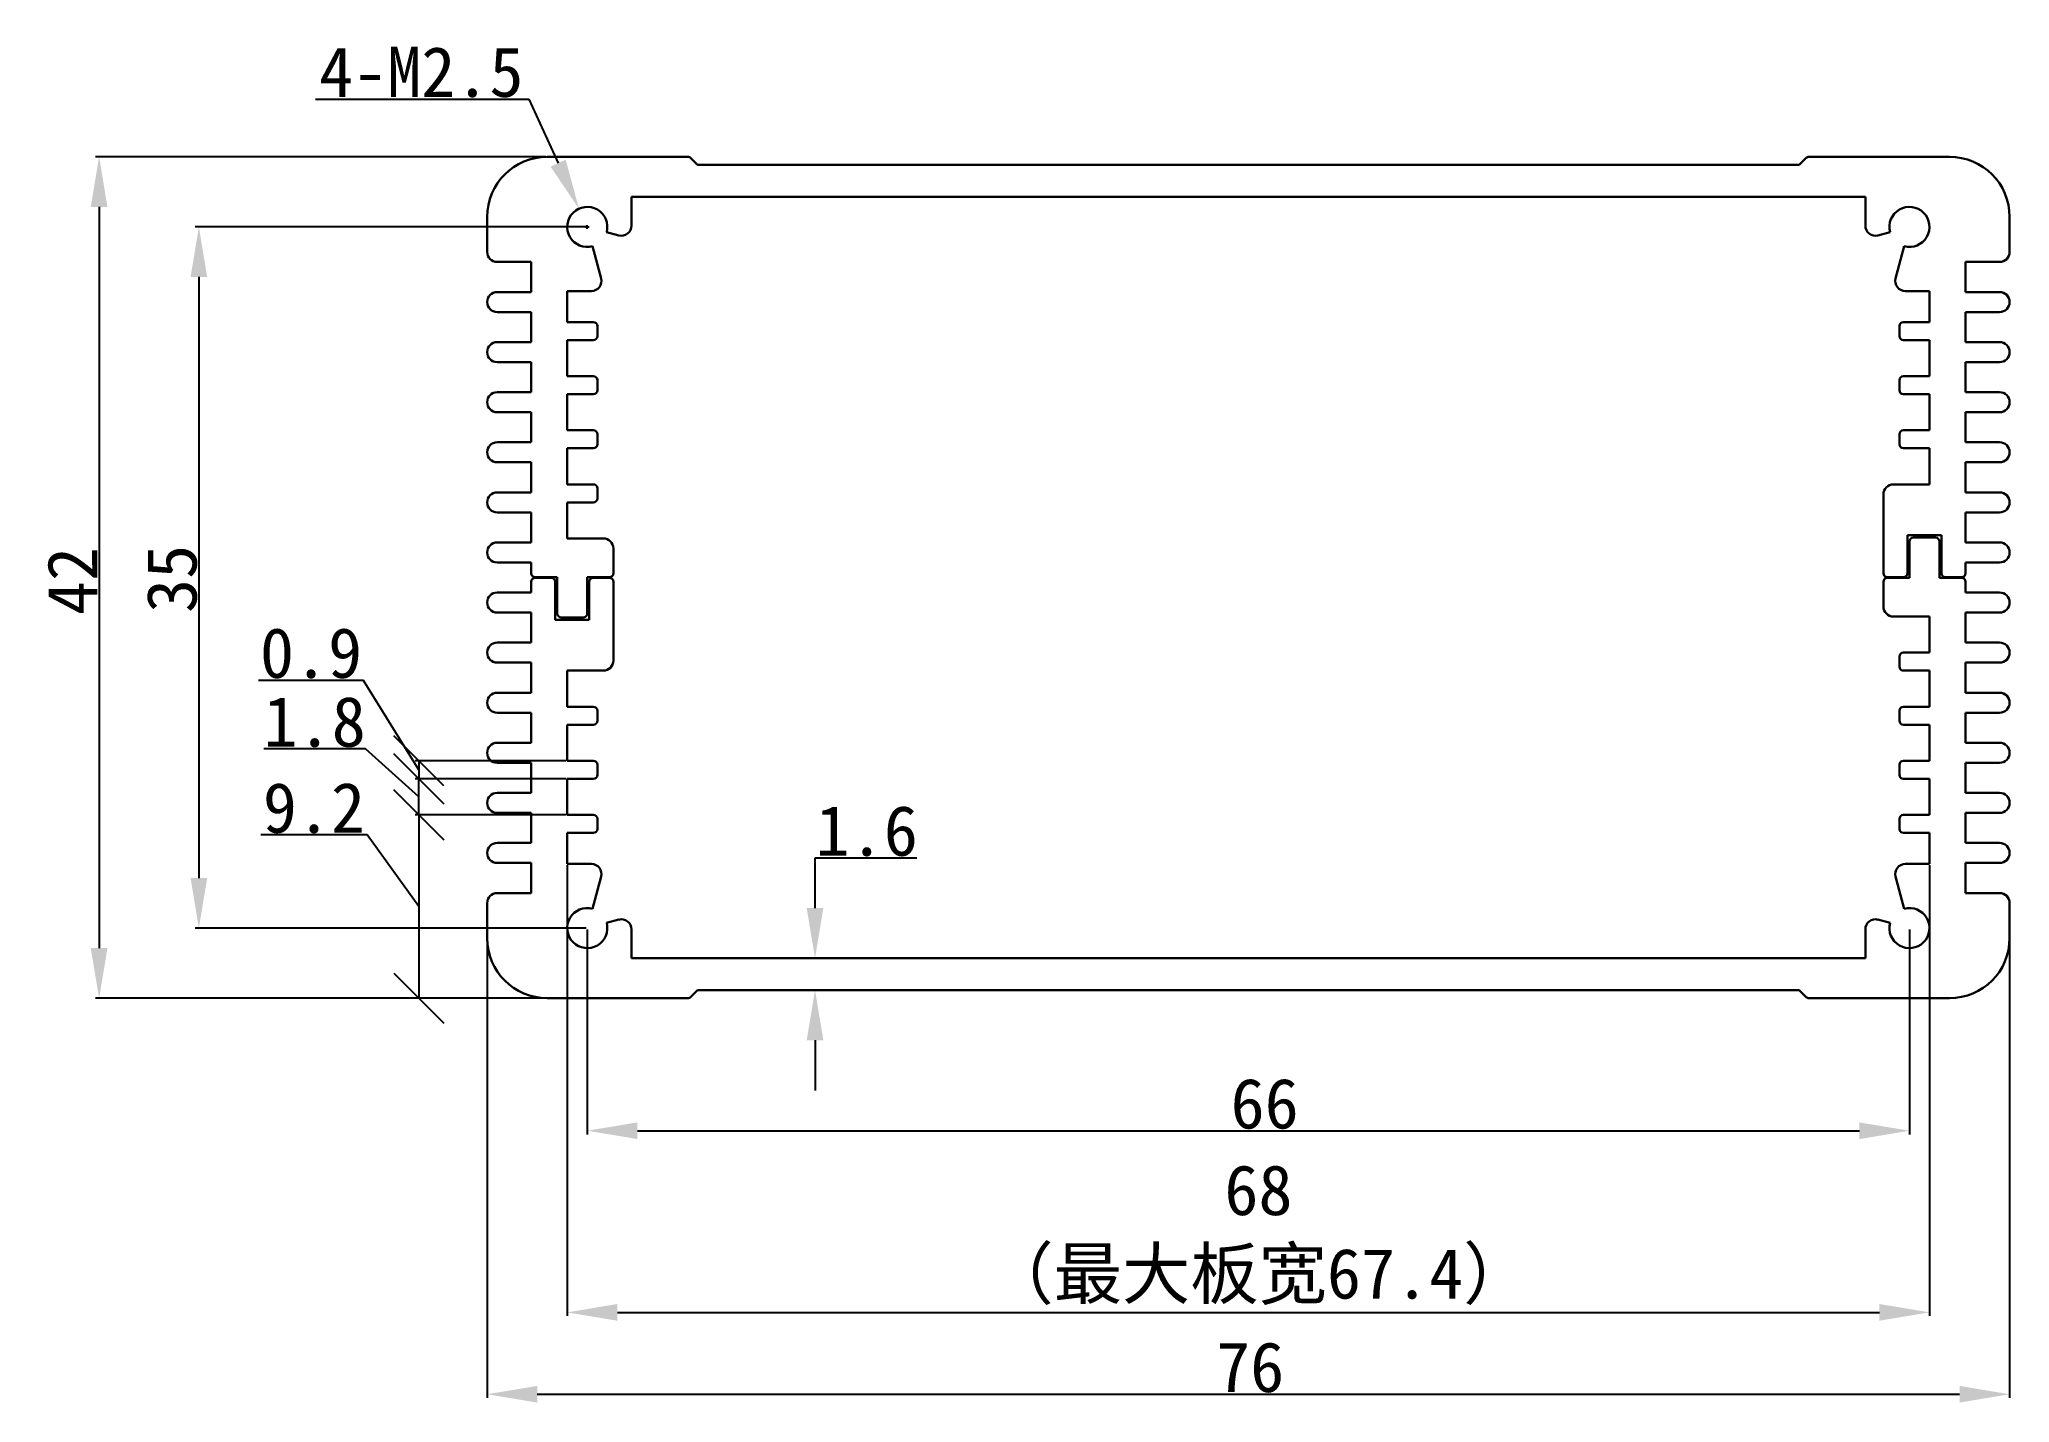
# Model space of a CAD drawing. Header units: inches. Extents: x 505.9 to 604.3, y 556.1 to 624.2.
import ezdxf

# ---------------------------------------------------------------- set-up
doc = ezdxf.new("R2010")
doc.units = ezdxf.units.IN
doc.header["$MEASUREMENT"] = 0
doc.layers.get('0').update_dxf_attribs({"color": 1})
doc.layers.get('Defpoints').update_dxf_attribs({"color": 3})
doc.layers.add('壳体层', color=7, linetype='Continuous', lineweight=30)
doc.layers.add('标注层', color=7, linetype='Continuous')
doc.layers.add('槽宽标注', color=30, linetype='Continuous')
doc.styles.get("Standard").update_dxf_attribs({"font": 'simhei.ttf'})
doc.dimstyles.get("Standard").update_dxf_attribs({"dimtxt": 2.5, "dimasz": 2.5, "dimexe": 0.18, "dimexo": 0.0625, "dimgap": 0.09, "dimtad": 1, "dimtoh": 1, "dimdec": 1, "dimzin": 0, "dimdsep": 46, "dimtxsty": 'Standard', "dimcen": 0.09, "dimadec": 0, "dimazin": 0, "dimtfac": 1, "dimtdec": 1, "dimtofl": 0, "dimtmove": 0, "dimatfit": 3, "dimfxl": 1, "dimtolj": 1, "dimtzin": 0, "dimarcsym": 0})

# ---------------------------------------------------------------- blocks, each defined once
blk = doc.blocks.new('*D192')
at = {"layer": 'Defpoints', "color": 0, "transparency": 16777216}
for p in [(531.274, 618.312), (508.903, 576.312), (531.274, 576.312)]:
    blk.add_point(p, dxfattribs=at)
at = {"layer": '标注层', "color": 0, "lineweight": -2, "transparency": 16777216}
for p, q in [((531.211, 618.312), (508.723, 618.312)), ((508.903, 615.812), (508.903, 578.812)), ((531.211, 576.312), (508.723, 576.312))]:
    blk.add_line(p, q, dxfattribs=at)
at = {"layer": '标注层', "color": 0, "transparency": 16777216}
for points in [[(508.486, 615.812), (509.319, 615.812), (508.903, 618.312)], [(508.486, 578.812), (509.319, 578.812), (508.903, 576.312)]]:
    blk.add_solid(points, dxfattribs=at)
at = {"layer": '标注层', "color": 0, "transparency": 16777216, "insert": (507.563, 597.136), "char_height": 2.5, "attachment_point": 5, "rotation": 90}
blk.add_mtext('\\A1;42', dxfattribs=at)
blk = doc.blocks.new('*D193')
at = {"layer": 'Defpoints', "color": 0, "transparency": 16777216}
for p in [(533.274, 614.812), (513.883, 579.812), (533.274, 579.812)]:
    blk.add_point(p, dxfattribs=at)
at = {"layer": '标注层', "color": 0, "lineweight": -2, "transparency": 16777216}
for p, q in [((533.211, 614.812), (513.703, 614.812)), ((513.883, 612.312), (513.883, 582.312)), ((533.211, 579.812), (513.703, 579.812))]:
    blk.add_line(p, q, dxfattribs=at)
at = {"layer": '标注层', "color": 0, "transparency": 16777216}
for points in [[(513.467, 612.312), (514.3, 612.312), (513.883, 614.812)], [(513.467, 582.312), (514.3, 582.312), (513.883, 579.812)]]:
    blk.add_solid(points, dxfattribs=at)
at = {"layer": '标注层', "color": 0, "transparency": 16777216, "insert": (512.543, 597.245), "char_height": 2.5, "attachment_point": 5, "rotation": 90}
blk.add_mtext('\\A1;35', dxfattribs=at)
blk = doc.blocks.new('_Oblique')
at = {"color": 0, "linetype": 'ByBlock', "lineweight": -2}
blk.add_line((-0.5, -0.5), (0.5, 0.5), dxfattribs=at)
blk = doc.blocks.new('*D194')
at = {"layer": 'Defpoints', "color": 0, "transparency": 16777216}
for p in [(532.274, 585.462), (524.862, 576.312), (531.274, 576.312)]:
    blk.add_point(p, dxfattribs=at)
at = {"layer": '标注层', "color": 0, "lineweight": -2, "transparency": 16777216}
for p, q in [((532.211, 585.462), (524.682, 585.462)), ((524.862, 585.462), (524.862, 576.312)), ((522.289, 584.461), (516.969, 584.461)), ((524.862, 580.887), (522.289, 584.461)), ((531.211, 576.312), (524.682, 576.312))]:
    blk.add_line(p, q, dxfattribs=at)
at = {"layer": '标注层', "color": 0, "lineweight": -2, "transparency": 16777216, "xscale": 2.5, "yscale": 2.5, "zscale": 2.5}
for p, rotation in [((524.862, 585.462), 90), ((524.862, 576.312), 270)]:
    blk.add_blockref('_Oblique', p, dxfattribs=dict(at, rotation=rotation))
at = {"layer": '标注层', "color": 0, "transparency": 16777216, "insert": (519.629, 585.801), "char_height": 2.5, "attachment_point": 5}
blk.add_mtext('\\A1;9.2', dxfattribs=at)
blk = doc.blocks.new('*D195')
at = {"layer": 'Defpoints', "color": 0, "transparency": 16777216}
for p in [(524.862, 587.262), (532.274, 587.262), (532.274, 585.462)]:
    blk.add_point(p, dxfattribs=at)
at = {"layer": '标注层', "color": 0, "lineweight": -2, "transparency": 16777216}
for p, q in [((522.199, 588.757), (517.132, 588.757)), ((524.862, 586.362), (522.199, 588.757)), ((532.211, 587.262), (524.682, 587.262)), ((524.862, 585.462), (524.862, 587.262)), ((532.211, 585.462), (524.682, 585.462))]:
    blk.add_line(p, q, dxfattribs=at)
at = {"layer": '标注层', "color": 0, "lineweight": -2, "transparency": 16777216, "xscale": 2.5, "yscale": 2.5, "zscale": 2.5}
for p, rotation in [((524.862, 587.262), 90), ((524.862, 585.462), 270)]:
    blk.add_blockref('_Oblique', p, dxfattribs=dict(at, rotation=rotation))
at = {"layer": '标注层', "color": 0, "transparency": 16777216, "insert": (519.665, 590.097), "char_height": 2.5, "attachment_point": 5}
blk.add_mtext('\\A1;1.8', dxfattribs=at)
blk = doc.blocks.new('*D196')
at = {"layer": 'Defpoints', "color": 0, "transparency": 16777216}
for p in [(532.274, 588.162), (524.862, 587.262), (532.274, 587.262)]:
    blk.add_point(p, dxfattribs=at)
at = {"layer": '标注层', "color": 0, "lineweight": -2, "transparency": 16777216}
for p, q in [((522.109, 592.176), (516.859, 592.176)), ((524.862, 587.712), (522.109, 592.176)), ((532.211, 588.162), (524.682, 588.162)), ((524.862, 588.162), (524.862, 587.262)), ((532.211, 587.262), (524.682, 587.262))]:
    blk.add_line(p, q, dxfattribs=at)
at = {"layer": '标注层', "color": 0, "lineweight": -2, "transparency": 16777216, "xscale": 2.5, "yscale": 2.5, "zscale": 2.5}
for p, rotation in [((524.862, 588.162), 90), ((524.862, 587.262), 270)]:
    blk.add_blockref('_Oblique', p, dxfattribs=dict(at, rotation=rotation))
at = {"layer": '标注层', "color": 0, "transparency": 16777216, "insert": (519.484, 593.53), "char_height": 2.5, "attachment_point": 5}
blk.add_mtext('\\A1;0.9', dxfattribs=at)
blk = doc.blocks.new('*D197')
at = {"layer": 'Defpoints', "color": 0, "transparency": 16777216}
for p in [(528.274, 579.312), (604.274, 579.312), (604.274, 556.544)]:
    blk.add_point(p, dxfattribs=at)
at = {"layer": '标注层', "color": 0, "lineweight": -2, "transparency": 16777216}
for p, q in [((528.274, 579.25), (528.274, 556.364)), ((604.274, 579.25), (604.274, 556.364)), ((530.774, 556.544), (601.774, 556.544))]:
    blk.add_line(p, q, dxfattribs=at)
at = {"layer": '标注层', "color": 0, "transparency": 16777216}
for points in [[(530.774, 556.961), (530.774, 556.128), (528.274, 556.544)], [(601.774, 556.961), (601.774, 556.128), (604.274, 556.544)]]:
    blk.add_solid(points, dxfattribs=at)
at = {"layer": '标注层', "color": 0, "transparency": 16777216, "insert": (566.364, 557.884), "char_height": 2.5, "attachment_point": 5}
blk.add_mtext('\\A1;76', dxfattribs=at)
blk = doc.blocks.new('*D198')
at = {"layer": 'Defpoints', "color": 0, "transparency": 16777216}
for p in [(533.274, 579.812), (599.274, 579.812), (599.274, 569.697)]:
    blk.add_point(p, dxfattribs=at)
at = {"layer": '标注层', "color": 0, "lineweight": -2, "transparency": 16777216}
for p, q in [((533.274, 579.75), (533.274, 569.517)), ((599.274, 579.75), (599.274, 569.517)), ((535.774, 569.697), (596.774, 569.697))]:
    blk.add_line(p, q, dxfattribs=at)
at = {"layer": '标注层', "color": 0, "transparency": 16777216}
for points in [[(535.774, 570.114), (535.774, 569.281), (533.274, 569.697)], [(596.774, 570.114), (596.774, 569.281), (599.274, 569.697)]]:
    blk.add_solid(points, dxfattribs=at)
at = {"layer": '标注层', "color": 0, "transparency": 16777216, "insert": (567.086, 571.037), "char_height": 2.5, "attachment_point": 5}
blk.add_mtext('\\A1;66', dxfattribs=at)
blk = doc.blocks.new('*D199')
at = {"layer": 'Defpoints', "color": 0, "transparency": 16777216}
for p in [(532.274, 583.012), (600.274, 583.012), (600.274, 560.631)]:
    blk.add_point(p, dxfattribs=at)
at = {"layer": '槽宽标注', "color": 0, "lineweight": -2, "transparency": 16777216}
for p, q in [((532.274, 582.95), (532.274, 560.451)), ((600.274, 582.95), (600.274, 560.451)), ((534.774, 560.631), (597.774, 560.631))]:
    blk.add_line(p, q, dxfattribs=at)
at = {"layer": '槽宽标注', "color": 0, "transparency": 16777216}
for points in [[(534.774, 561.048), (534.774, 560.214), (532.274, 560.631)], [(597.774, 561.048), (597.774, 560.214), (600.274, 560.631)]]:
    blk.add_solid(points, dxfattribs=at)
at = {"layer": '槽宽标注', "color": 0, "transparency": 16777216, "insert": (566.776, 564.49), "char_height": 2.5, "attachment_point": 5}
blk.add_mtext('\\A1;68\\P（最大板宽67.4）', dxfattribs=at)
blk = doc.blocks.new('*D200')
at = {"layer": 'Defpoints', "color": 0, "transparency": 16777216}
for p in [(532.857, 615.721), (533.274, 614.812)]:
    blk.add_point(p, dxfattribs=at)
at = {"layer": '标注层', "color": 0, "lineweight": -2, "transparency": 16777216}
for p, q in [((519.712, 621.191), (530.35, 621.191)), ((530.35, 621.191), (531.815, 617.994)), ((533.184, 614.812), (533.364, 614.812)), ((533.274, 614.722), (533.274, 614.902))]:
    blk.add_line(p, q, dxfattribs=at)
at = {"layer": '标注层', "color": 0, "transparency": 16777216}
blk.add_solid([(532.194, 618.167), (531.437, 617.82), (532.857, 615.721)], dxfattribs=at)
at = {"layer": '标注层', "color": 0, "transparency": 16777216, "insert": (524.986, 622.531), "char_height": 2.5, "attachment_point": 5}
blk.add_mtext('\\A1;4-M2.5', dxfattribs=at)
blk = doc.blocks.new('*D201')
at = {"layer": 'Defpoints', "color": 0, "transparency": 16777216}
for p in [(547.604, 578.312), (544.641, 576.712), (547.604, 576.712)]:
    blk.add_point(p, dxfattribs=at)
at = {"layer": '标注层', "color": 0, "lineweight": -2, "transparency": 16777216}
for p, q in [((544.641, 580.812), (544.641, 583.312)), ((544.641, 583.312), (549.717, 583.312)), ((547.541, 578.312), (544.461, 578.312)), ((547.541, 576.712), (544.461, 576.712)), ((544.641, 574.212), (544.641, 571.712))]:
    blk.add_line(p, q, dxfattribs=at)
at = {"layer": '标注层', "color": 0, "transparency": 16777216}
for points in [[(544.224, 580.812), (545.057, 580.812), (544.641, 578.312)], [(544.224, 574.212), (545.057, 574.212), (544.641, 576.712)]]:
    blk.add_solid(points, dxfattribs=at)
at = {"layer": '标注层', "color": 0, "transparency": 16777216, "insert": (547.224, 584.652), "char_height": 2.5, "attachment_point": 5}
blk.add_mtext('\\A1;1.6', dxfattribs=at)

msp = doc.modelspace()

# ---------------------------------------------------------------- linework, layer by layer
at = {"layer": '壳体层', "color": 7, "linetype": 'Continuous'}
for p, q in [((538.291, 618.312), (531.274, 618.312)), ((538.432, 618.254), (538.774, 617.912)), ((538.774, 617.912), (593.774, 617.912)), ((593.774, 617.912), (594.115, 618.254)), ((601.274, 618.312), (594.256, 618.312)), ((535.474, 616.312), (597.074, 616.312)), ((535.474, 616.312), (535.474, 614.874)), ((597.074, 616.312), (597.074, 614.874)), ((528.274, 615.312), (528.274, 613.562)), ((604.274, 615.312), (604.274, 613.562)), ((533.532, 613.846), (533.962, 612.242)), ((534.844, 614.391), (534.239, 614.553)), ((597.703, 614.391), (598.308, 614.553)), ((599.015, 613.846), (598.585, 612.242)), ((528.774, 613.062), (530.474, 613.062)), ((530.474, 611.562), (530.474, 613.062)), ((603.774, 613.062), (602.074, 613.062)), ((602.074, 611.562), (602.074, 613.062)), ((528.774, 611.562), (530.474, 611.562)), ((532.274, 611.612), (533.479, 611.612)), ((532.274, 611.612), (532.274, 610.062)), ((600.274, 611.612), (599.068, 611.612)), ((600.274, 611.612), (600.274, 610.062)), ((603.774, 611.562), (602.074, 611.562)), ((528.774, 610.562), (530.474, 610.562)), ((530.474, 609.062), (530.474, 610.562)), ((532.274, 610.062), (533.574, 610.062)), ((533.774, 609.862), (533.774, 609.362)), ((598.774, 609.862), (598.774, 609.362)), ((600.274, 610.062), (598.974, 610.062)), ((603.774, 610.562), (602.074, 610.562)), ((602.074, 609.062), (602.074, 610.562)), ((528.774, 609.062), (530.474, 609.062)), ((533.574, 609.162), (532.274, 609.162)), ((532.274, 609.162), (532.274, 607.362)), ((598.974, 609.162), (600.274, 609.162)), ((600.274, 609.162), (600.274, 607.362)), ((603.774, 609.062), (602.074, 609.062)), ((528.774, 608.062), (530.474, 608.062)), ((530.474, 606.562), (530.474, 608.062)), ((603.774, 608.062), (602.074, 608.062)), ((602.074, 606.562), (602.074, 608.062)), ((532.274, 607.362), (533.574, 607.362)), ((533.774, 607.162), (533.774, 606.662)), ((598.774, 607.162), (598.774, 606.662)), ((600.274, 607.362), (598.974, 607.362)), ((528.774, 606.562), (530.474, 606.562)), ((533.574, 606.462), (532.274, 606.462)), ((532.274, 606.462), (532.274, 604.662)), ((598.974, 606.462), (600.274, 606.462)), ((600.274, 606.462), (600.274, 604.662)), ((603.774, 606.562), (602.074, 606.562)), ((528.774, 605.562), (530.474, 605.562)), ((530.474, 604.062), (530.474, 605.562)), ((603.774, 605.562), (602.074, 605.562)), ((602.074, 604.062), (602.074, 605.562)), ((528.774, 604.062), (530.474, 604.062)), ((532.274, 604.662), (533.574, 604.662)), ((533.774, 604.462), (533.774, 603.962)), ((598.774, 604.462), (598.774, 603.962)), ((600.274, 604.662), (598.974, 604.662)), ((603.774, 604.062), (602.074, 604.062)), ((528.774, 603.062), (530.474, 603.062)), ((530.474, 601.562), (530.474, 603.062)), ((533.574, 603.762), (532.274, 603.762)), ((532.274, 603.762), (532.274, 601.962)), ((598.974, 603.762), (600.274, 603.762)), ((600.274, 603.762), (600.274, 601.962)), ((603.774, 603.062), (602.074, 603.062)), ((602.074, 601.562), (602.074, 603.062)), ((532.274, 601.962), (533.574, 601.962)), ((600.274, 601.962), (598.474, 601.962)), ((528.774, 601.562), (530.474, 601.562)), ((533.574, 601.062), (532.274, 601.062)), ((532.274, 601.062), (532.274, 599.262)), ((533.774, 601.762), (533.774, 601.262)), ((597.974, 597.522), (597.974, 601.462)), ((603.774, 601.562), (602.074, 601.562)), ((528.774, 600.562), (530.474, 600.562)), ((530.474, 599.062), (530.474, 600.562)), ((603.774, 600.562), (602.074, 600.562)), ((602.074, 599.062), (602.074, 600.562)), ((528.774, 599.062), (530.474, 599.062)), ((534.074, 599.262), (532.274, 599.262)), ((600.874, 599.422), (599.174, 599.422)), ((599.174, 599.422), (599.174, 597.522)), ((599.274, 599.102), (599.274, 597.302)), ((600.574, 599.302), (599.474, 599.302)), ((600.774, 597.302), (600.774, 599.102)), ((600.874, 597.522), (600.874, 599.422)), ((603.774, 599.062), (602.074, 599.062)), ((528.774, 598.062), (530.474, 598.062)), ((530.474, 597.522), (530.474, 598.062)), ((534.574, 597.522), (534.574, 598.762)), ((603.774, 598.062), (602.074, 598.062)), ((602.074, 597.522), (602.074, 598.062)), ((530.474, 597.102), (530.474, 596.562)), ((530.674, 597.322), (531.774, 597.322)), ((530.674, 597.302), (531.474, 597.302)), ((531.674, 597.102), (531.674, 595.202)), ((531.774, 597.322), (531.774, 595.522)), ((533.274, 597.322), (534.374, 597.322)), ((533.274, 595.522), (533.274, 597.322)), ((533.374, 595.202), (533.374, 597.102)), ((533.574, 597.302), (534.374, 597.302)), ((534.574, 597.102), (534.574, 593.162)), ((597.974, 597.102), (597.974, 595.862)), ((598.974, 597.322), (598.174, 597.322)), ((599.274, 597.302), (598.174, 597.302)), ((601.874, 597.302), (600.774, 597.302)), ((601.874, 597.322), (601.074, 597.322)), ((602.074, 597.102), (602.074, 596.562)), ((528.774, 596.562), (530.474, 596.562)), ((603.774, 596.562), (602.074, 596.562)), ((528.774, 595.562), (530.474, 595.562)), ((530.474, 595.562), (530.474, 594.062)), ((531.674, 595.202), (533.374, 595.202)), ((531.974, 595.322), (533.074, 595.322)), ((598.474, 595.362), (600.274, 595.362)), ((600.274, 593.562), (600.274, 595.362)), ((603.774, 595.562), (602.074, 595.562)), ((602.074, 595.562), (602.074, 594.062)), ((528.774, 594.062), (530.474, 594.062)), ((603.774, 594.062), (602.074, 594.062)), ((528.774, 593.062), (530.474, 593.062)), ((530.474, 593.062), (530.474, 591.562)), ((598.774, 592.862), (598.774, 593.362)), ((598.974, 593.562), (600.274, 593.562)), ((602.074, 593.062), (602.074, 591.562)), ((603.774, 593.062), (602.074, 593.062)), ((532.274, 592.662), (534.074, 592.662)), ((532.274, 590.862), (532.274, 592.662)), ((600.274, 592.662), (598.974, 592.662)), ((600.274, 590.862), (600.274, 592.662)), ((528.774, 591.562), (530.474, 591.562)), ((603.774, 591.562), (602.074, 591.562)), ((528.774, 590.562), (530.474, 590.562)), ((530.474, 590.562), (530.474, 589.062)), ((533.574, 590.862), (532.274, 590.862)), ((533.774, 590.162), (533.774, 590.662)), ((598.774, 590.162), (598.774, 590.662)), ((598.974, 590.862), (600.274, 590.862)), ((603.774, 590.562), (602.074, 590.562)), ((602.074, 590.562), (602.074, 589.062)), ((532.274, 589.962), (533.574, 589.962)), ((532.274, 588.162), (532.274, 589.962)), ((600.274, 589.962), (598.974, 589.962)), ((600.274, 588.162), (600.274, 589.962)), ((528.774, 589.062), (530.474, 589.062)), ((533.574, 588.162), (532.274, 588.162)), ((598.974, 588.162), (600.274, 588.162)), ((603.774, 589.062), (602.074, 589.062)), ((528.774, 588.062), (530.474, 588.062)), ((530.474, 588.062), (530.474, 586.562)), ((532.274, 585.462), (532.274, 587.262)), ((532.274, 587.262), (533.574, 587.262)), ((533.774, 587.462), (533.774, 587.962)), ((598.774, 587.462), (598.774, 587.962)), ((600.274, 587.262), (598.974, 587.262)), ((600.274, 585.462), (600.274, 587.262)), ((603.774, 588.062), (602.074, 588.062)), ((602.074, 588.062), (602.074, 586.562)), ((528.774, 586.562), (530.474, 586.562)), ((603.774, 586.562), (602.074, 586.562)), ((528.774, 585.562), (530.474, 585.562)), ((530.474, 585.562), (530.474, 584.062)), ((533.574, 585.462), (532.274, 585.462)), ((533.774, 584.762), (533.774, 585.262)), ((598.774, 584.762), (598.774, 585.262)), ((598.974, 585.462), (600.274, 585.462)), ((603.774, 585.562), (602.074, 585.562)), ((602.074, 585.562), (602.074, 584.062)), ((532.274, 584.562), (533.574, 584.562)), ((532.274, 583.012), (532.274, 584.562)), ((600.274, 584.562), (598.974, 584.562)), ((600.274, 583.012), (600.274, 584.562)), ((528.774, 584.062), (530.474, 584.062)), ((603.774, 584.062), (602.074, 584.062)), ((528.774, 583.062), (530.474, 583.062)), ((530.474, 583.062), (530.474, 581.562)), ((532.274, 583.012), (533.479, 583.012)), ((533.532, 580.778), (533.962, 582.383)), ((599.015, 580.778), (598.585, 582.383)), ((600.274, 583.012), (599.068, 583.012)), ((603.774, 583.062), (602.074, 583.062)), ((602.074, 583.062), (602.074, 581.562)), ((528.774, 581.562), (530.474, 581.562)), ((603.774, 581.562), (602.074, 581.562)), ((528.274, 579.312), (528.274, 581.062)), ((604.274, 579.312), (604.274, 581.062)), ((534.844, 580.233), (534.239, 580.071)), ((535.474, 578.312), (535.474, 579.75)), ((597.074, 578.312), (597.074, 579.75)), ((597.703, 580.233), (598.308, 580.071)), ((597.074, 578.312), (535.474, 578.312)), ((538.774, 576.712), (538.432, 576.371)), ((593.774, 576.712), (538.774, 576.712)), ((594.115, 576.371), (593.774, 576.712)), ((531.274, 576.312), (538.291, 576.312)), ((594.256, 576.312), (601.274, 576.312))]:
    msp.add_line(p, q, dxfattribs=at)
for centre, radius, start, end in [((531.274, 615.312), 3, 90, 180), ((538.291, 618.112), 0.2, 45, 90), ((594.256, 618.112), 0.2, 90, 135), ((601.274, 615.312), 3, 0, 90), ((533.274, 614.812), 1, 345, 285), ((599.274, 614.812), 1, 255, 195), ((534.974, 614.874), 0.5, 255, 0), ((597.574, 614.874), 0.5, 180, 285), ((528.774, 613.562), 0.5, 180, 270), ((603.774, 613.562), 0.5, 270, 0), ((533.479, 612.112), 0.5, 270, 15), ((599.068, 612.112), 0.5, 165, 270), ((528.774, 611.062), 0.5, 90, 270), ((603.774, 611.062), 0.5, 270, 90), ((533.574, 609.862), 0.2, 0, 90), ((598.974, 609.862), 0.2, 90, 180), ((528.774, 608.562), 0.5, 90, 270), ((533.574, 609.362), 0.2, 270, 0), ((598.974, 609.362), 0.2, 180, 270), ((603.774, 608.562), 0.5, 270, 90), ((533.574, 607.162), 0.2, 0, 90), ((598.974, 607.162), 0.2, 90, 180), ((528.774, 606.062), 0.5, 90, 270), ((533.574, 606.662), 0.2, 270, 0), ((598.974, 606.662), 0.2, 180, 270), ((603.774, 606.062), 0.5, 270, 90), ((528.774, 603.562), 0.5, 90, 270), ((533.574, 604.462), 0.2, 0, 90), ((533.574, 603.962), 0.2, 270, 0), ((598.974, 604.462), 0.2, 90, 180), ((598.974, 603.962), 0.2, 180, 270), ((603.774, 603.562), 0.5, 270, 90), ((533.574, 601.762), 0.2, 0, 90), ((598.474, 601.462), 0.5, 90, 180), ((528.774, 601.062), 0.5, 90, 270), ((533.574, 601.262), 0.2, 270, 0), ((603.774, 601.062), 0.5, 270, 90), ((528.774, 598.562), 0.5, 90, 270), ((534.074, 598.762), 0.5, 0, 90), ((599.474, 599.102), 0.2, 90, 180), ((600.574, 599.102), 0.2, 0, 90), ((603.774, 598.562), 0.5, 270, 90), ((530.674, 597.522), 0.2, 180, 270), ((530.674, 597.102), 0.2, 90, 180), ((531.474, 597.102), 0.2, 0, 90), ((533.574, 597.102), 0.2, 90, 180), ((534.374, 597.522), 0.2, 270, 0), ((534.374, 597.102), 0.2, 0, 90), ((598.174, 597.522), 0.2, 180, 270), ((598.174, 597.102), 0.2, 90, 180), ((598.974, 597.522), 0.2, 270, 0), ((601.074, 597.522), 0.2, 180, 270), ((601.874, 597.522), 0.2, 270, 0), ((601.874, 597.102), 0.2, 0, 90), ((528.774, 596.062), 0.5, 90, 270), ((603.774, 596.062), 0.5, 270, 90), ((531.974, 595.522), 0.2, 180, 270), ((533.074, 595.522), 0.2, 270, 0), ((598.474, 595.862), 0.5, 180, 270), ((528.774, 593.562), 0.5, 90, 270), ((603.774, 593.562), 0.5, 270, 90), ((534.074, 593.162), 0.5, 270, 0), ((598.974, 593.362), 0.2, 90, 180), ((598.974, 592.862), 0.2, 180, 270), ((528.774, 591.062), 0.5, 90, 270), ((603.774, 591.062), 0.5, 270, 90), ((533.574, 590.662), 0.2, 0, 90), ((533.574, 590.162), 0.2, 270, 0), ((598.974, 590.662), 0.2, 90, 180), ((598.974, 590.162), 0.2, 180, 270), ((528.774, 588.562), 0.5, 90, 270), ((533.574, 587.962), 0.2, 0, 90), ((598.974, 587.962), 0.2, 90, 180), ((603.774, 588.562), 0.5, 270, 90), ((533.574, 587.462), 0.2, 270, 0), ((598.974, 587.462), 0.2, 180, 270), ((528.774, 586.062), 0.5, 90, 270), ((603.774, 586.062), 0.5, 270, 90), ((533.574, 585.262), 0.2, 0, 90), ((598.974, 585.262), 0.2, 90, 180), ((533.574, 584.762), 0.2, 270, 0), ((598.974, 584.762), 0.2, 180, 270), ((528.774, 583.562), 0.5, 90, 270), ((603.774, 583.562), 0.5, 270, 90), ((533.479, 582.512), 0.5, 345, 90), ((599.068, 582.512), 0.5, 90, 195), ((528.774, 581.062), 0.5, 90, 180), ((603.774, 581.062), 0.5, 0, 90), ((533.274, 579.812), 1, 75, 15), ((599.274, 579.812), 1, 165, 105), ((531.274, 579.312), 3, 180, 270), ((534.974, 579.75), 0.5, 0, 105), ((597.574, 579.75), 0.5, 75, 180), ((601.274, 579.312), 3, 270, 0), ((538.291, 576.512), 0.2, 270, 315), ((594.256, 576.512), 0.2, 225, 270)]:
    msp.add_arc(centre, radius, start, end, dxfattribs=at)

# ---------------------------------------------------------------- dimensions: what is measured, and where the dimension line sits
at = {"layer": '标注层'}
dim = msp.add_radius_dim(center=(533.274, 614.812), mpoint=(532.857, 615.721), text='4-M2.5', dimstyle='Standard', dxfattribs=at)
dim.commit()
dim.dimension.update_dxf_attribs({"geometry": '*D200', "text_midpoint": (524.986, 621.191), "dimtype": 164})
for base, p1, p2, angle, override, picture, middle in [((508.903, 576.312), (531.274, 618.312), (531.274, 576.312), 270, {"dimdec": 0}, '*D192', (508.903, 597.136)), ((513.883, 579.812), (533.274, 614.812), (533.274, 579.812), 90, {"dimdec": 0}, '*D193', (513.883, 597.245)), ((524.862, 587.262), (532.274, 588.162), (532.274, 587.262), 270, {"dimblk1": 'Oblique', "dimblk2": 'Oblique', "dimsah": 1, "dimtmove": 1}, '*D196', (522.019, 592.176)), ((524.862, 587.262), (532.274, 585.462), (532.274, 587.262), 90, {"dimblk1": 'Oblique', "dimblk2": 'Oblique', "dimsah": 1, "dimtmove": 1}, '*D195', (522.109, 588.757)), ((524.862249352, 576.312160253), (532.273564148, 585.462160253), (531.273564148, 576.312160253), 270, {"dimblk1": 'Oblique', "dimblk2": 'Oblique', "dimsah": 1, "dimtmove": 1}, '*D194', (522.199159464, 584.461269216)), ((604.274, 556.544), (528.274, 579.312), (604.274, 579.312), 180, {"dimdec": 0}, '*D197', (566.364, 556.544))]:
    dim = msp.add_linear_dim(base=base, p1=p1, p2=p2, angle=angle, dimstyle='Standard', override=override, dxfattribs=at)
    dim.commit()
    dim.dimension.update_dxf_attribs({"geometry": picture, "text_midpoint": middle, "dimtype": 160})
dim = msp.add_linear_dim(base=(544.641, 576.712), p1=(547.604, 578.312), p2=(547.604, 576.712), angle=270, dimstyle='Standard', dxfattribs=at)
dim.commit()
dim.dimension.update_dxf_attribs({"geometry": '*D201', "text_midpoint": (547.224, 583.312), "dimtype": 160})
dim = msp.add_linear_dim(base=(599.274, 569.697), p1=(533.274, 579.812), p2=(599.274, 579.812), dimstyle='Standard', override={"dimdec": 0}, dxfattribs=at)
dim.commit()
dim.dimension.update_dxf_attribs({"geometry": '*D198', "text_midpoint": (567.086, 569.697), "dimtype": 160})
at = {"layer": '槽宽标注'}
dim = msp.add_linear_dim(base=(600.274, 560.631), p1=(532.274, 583.012), p2=(600.274, 583.012), angle=180, text='<>\\P（最大板宽67.4）', dimstyle='Standard', override={"dimdec": 0}, dxfattribs=at)
dim.commit()
dim.dimension.update_dxf_attribs({"geometry": '*D199', "text_midpoint": (566.776, 560.631), "dimtype": 160})

doc.saveas('drawing.dxf')
